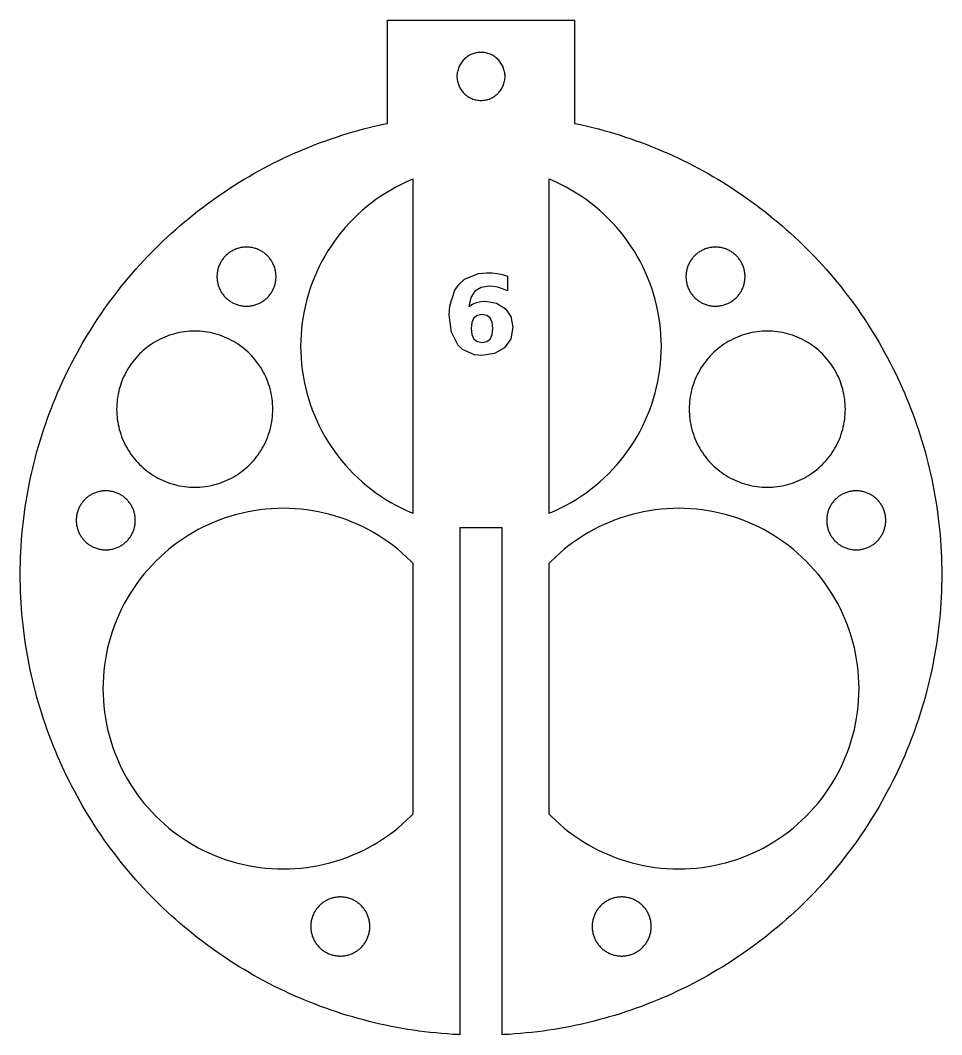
# Model space of a CAD drawing. Header units: millimetres. Extents: x 0 to 439, y -239 to 0.
# Drawn here: x 369 to 438, y -158 to -82 of the extents above; entities that cross this region are included whole.
import ezdxf

# ---------------------------------------------------------------- set-up
doc = ezdxf.new("R2010")
doc.units = ezdxf.units.MM
doc.layers.add('CUT', color=1, linetype='Continuous')
doc.layers.add('ENGRAVE', color=7, linetype='Continuous')

msp = doc.modelspace()

# ---------------------------------------------------------------- linework, layer by layer
at = {"layer": 'CUT'}
for points in [[(437.958, -125.193), (437.935, -125.616), (437.907, -126.038), (437.873, -126.46), (437.834, -126.882), (437.79, -127.303), (437.741, -127.723), (437.686, -128.143), (437.627, -128.562), (437.562, -128.981), (437.492, -129.398), (437.417, -129.815), (437.337, -130.231), (437.252, -130.645), (437.162, -131.059), (437.066, -131.472), (436.966, -131.883), (436.861, -132.293), (436.75, -132.702), (436.635, -133.109), (436.514, -133.515), (436.389, -133.919), (436.259, -134.322), (436.123, -134.723), (435.983, -135.123), (435.838, -135.52), (435.688, -135.916), (435.533, -136.31), (435.374, -136.703), (435.209, -137.093), (435.04, -137.481), (434.866, -137.867), (434.688, -138.251), (434.504, -138.632), (434.316, -139.012), (434.124, -139.389), (433.926, -139.763), (433.724, -140.135), (433.518, -140.505), (433.307, -140.872), (433.092, -141.237), (432.872, -141.598), (432.647, -141.957), (432.419, -142.314), (432.186, -142.667), (431.948, -143.018), (431.707, -143.365), (431.461, -143.71), (431.211, -144.052), (430.956, -144.39), (430.698, -144.725), (430.435, -145.058), (430.169, -145.387), (429.898, -145.712), (429.624, -146.034), (429.345, -146.353), (429.063, -146.669), (428.777, -146.981), (428.487, -147.289), (428.193, -147.594), (427.895, -147.895), (427.594, -148.193), (427.289, -148.487), (426.981, -148.777), (426.669, -149.063), (426.353, -149.345), (426.034, -149.624), (425.712, -149.898), (425.387, -150.169), (425.058, -150.435), (424.725, -150.698), (424.39, -150.956), (424.052, -151.211), (423.71, -151.461), (423.365, -151.707), (423.018, -151.948), (422.667, -152.186), (422.314, -152.419), (421.957, -152.647), (421.598, -152.872), (421.237, -153.092), (420.872, -153.307), (420.505, -153.518), (420.135, -153.724), (419.763, -153.926), (419.389, -154.124), (419.012, -154.316), (418.632, -154.504), (418.251, -154.688), (417.867, -154.866), (417.481, -155.04), (417.093, -155.209), (416.703, -155.374), (416.31, -155.533), (415.916, -155.688), (415.52, -155.838), (415.123, -155.983), (414.723, -156.123), (414.322, -156.259), (413.919, -156.389), (413.515, -156.514), (413.109, -156.635), (412.702, -156.75), (412.293, -156.861), (411.883, -156.966), (411.472, -157.066), (411.059, -157.162), (410.645, -157.252), (410.231, -157.337), (409.815, -157.417), (409.398, -157.492), (408.981, -157.562), (408.562, -157.627), (408.143, -157.686), (407.723, -157.741), (407.303, -157.79), (406.882, -157.834), (406.46, -157.873), (406.038, -157.907), (405.616, -157.935), (405.193, -157.958), (405.087, -157.963), (405.087, -120), (401.913, -120), (401.913, -157.963), (401.807, -157.958), (401.384, -157.935), (400.962, -157.907), (400.54, -157.873), (400.118, -157.834), (399.697, -157.79), (399.277, -157.741), (398.857, -157.686), (398.438, -157.627), (398.019, -157.562), (397.602, -157.492), (397.185, -157.417), (396.769, -157.337), (396.355, -157.252), (395.941, -157.162), (395.528, -157.066), (395.117, -156.966), (394.707, -156.861), (394.298, -156.75), (393.891, -156.635), (393.485, -156.514), (393.081, -156.389), (392.678, -156.259), (392.277, -156.123), (391.877, -155.983), (391.48, -155.838), (391.084, -155.688), (390.69, -155.533), (390.297, -155.374), (389.907, -155.209), (389.519, -155.04), (389.133, -154.866), (388.749, -154.688), (388.368, -154.504), (387.988, -154.316), (387.611, -154.124), (387.237, -153.926), (386.865, -153.724), (386.495, -153.518), (386.128, -153.307), (385.763, -153.092), (385.402, -152.872), (385.043, -152.647), (384.686, -152.419), (384.333, -152.186), (383.982, -151.948), (383.635, -151.707), (383.29, -151.461), (382.948, -151.211), (382.61, -150.956), (382.275, -150.698), (381.942, -150.435), (381.613, -150.169), (381.288, -149.898), (380.966, -149.624), (380.647, -149.345), (380.331, -149.063), (380.019, -148.777), (379.711, -148.487), (379.406, -148.193), (379.105, -147.895), (378.807, -147.594), (378.513, -147.289), (378.223, -146.981), (377.937, -146.669), (377.655, -146.353), (377.376, -146.034), (377.102, -145.712), (376.831, -145.387), (376.565, -145.058), (376.302, -144.725), (376.044, -144.39), (375.789, -144.052), (375.539, -143.71), (375.293, -143.365), (375.052, -143.018), (374.814, -142.667), (374.581, -142.314), (374.353, -141.957), (374.128, -141.598), (373.908, -141.237), (373.693, -140.872), (373.482, -140.505), (373.276, -140.135), (373.074, -139.763), (372.876, -139.389), (372.684, -139.012), (372.496, -138.632), (372.312, -138.251), (372.134, -137.867), (371.96, -137.481), (371.791, -137.093), (371.626, -136.703), (371.467, -136.31), (371.312, -135.916), (371.162, -135.52), (371.017, -135.123), (370.877, -134.723), (370.741, -134.322), (370.611, -133.919), (370.486, -133.515), (370.365, -133.109), (370.25, -132.702), (370.139, -132.293), (370.034, -131.883), (369.934, -131.472), (369.838, -131.059), (369.748, -130.645), (369.663, -130.231), (369.583, -129.815), (369.508, -129.398), (369.438, -128.981), (369.373, -128.562), (369.314, -128.143), (369.259, -127.723), (369.21, -127.303), (369.166, -126.882), (369.127, -126.46), (369.093, -126.038), (369.065, -125.616), (369.042, -125.193), (369.023, -124.77), (369.01, -124.347), (369.003, -123.923), (369, -123.5), (369.003, -123.077), (369.01, -122.653), (369.023, -122.23), (369.042, -121.807), (369.065, -121.384), (369.093, -120.962), (369.127, -120.54), (369.166, -120.118), (369.21, -119.697), (369.259, -119.277), (369.314, -118.857), (369.373, -118.438), (369.438, -118.019), (369.508, -117.602), (369.583, -117.185), (369.663, -116.769), (369.748, -116.355), (369.838, -115.941), (369.934, -115.528), (370.034, -115.117), (370.139, -114.707), (370.25, -114.298), (370.365, -113.891), (370.486, -113.485), (370.611, -113.081), (370.741, -112.678), (370.877, -112.277), (371.017, -111.877), (371.162, -111.48), (371.312, -111.084), (371.467, -110.69), (371.626, -110.297), (371.791, -109.907), (371.96, -109.519), (372.134, -109.133), (372.312, -108.749), (372.496, -108.368), (372.684, -107.988), (372.876, -107.611), (373.074, -107.237), (373.276, -106.865), (373.482, -106.495), (373.693, -106.128), (373.908, -105.763), (374.128, -105.402), (374.353, -105.043), (374.581, -104.686), (374.814, -104.333), (375.052, -103.982), (375.293, -103.635), (375.539, -103.29), (375.789, -102.948), (376.044, -102.61), (376.302, -102.275), (376.565, -101.942), (376.831, -101.613), (377.102, -101.288), (377.376, -100.966), (377.655, -100.647), (377.937, -100.331), (378.223, -100.019), (378.513, -99.711), (378.807, -99.406), (379.105, -99.105), (379.406, -98.807), (379.711, -98.513), (380.019, -98.223), (380.331, -97.937), (380.647, -97.655), (380.966, -97.376), (381.288, -97.102), (381.613, -96.831), (381.942, -96.565), (382.275, -96.302), (382.61, -96.044), (382.948, -95.789), (383.29, -95.539), (383.635, -95.293), (383.982, -95.052), (384.333, -94.814), (384.686, -94.581), (385.043, -94.353), (385.402, -94.128), (385.763, -93.908), (386.128, -93.693), (386.495, -93.482), (386.865, -93.276), (387.237, -93.074), (387.611, -92.876), (387.988, -92.684), (388.368, -92.496), (388.749, -92.312), (389.133, -92.134), (389.519, -91.96), (389.907, -91.791), (390.297, -91.626), (390.69, -91.467), (391.084, -91.312), (391.48, -91.162), (391.877, -91.017), (392.277, -90.877), (392.678, -90.741), (393.081, -90.611), (393.485, -90.486), (393.891, -90.365), (394.298, -90.25), (394.707, -90.139), (395.117, -90.034), (395.528, -89.934), (395.941, -89.838), (396.355, -89.748), (396.5, -89.718), (396.5, -82), (410.5, -82), (410.5, -89.718), (410.645, -89.748), (411.059, -89.838), (411.472, -89.934), (411.883, -90.034), (412.293, -90.139), (412.702, -90.25), (413.109, -90.365), (413.515, -90.486), (413.919, -90.611), (414.322, -90.741), (414.723, -90.877), (415.123, -91.017), (415.52, -91.162), (415.916, -91.312), (416.31, -91.467), (416.703, -91.626), (417.093, -91.791), (417.481, -91.96), (417.867, -92.134), (418.251, -92.312), (418.632, -92.496), (419.012, -92.684), (419.389, -92.876), (419.763, -93.074), (420.135, -93.276), (420.505, -93.482), (420.872, -93.693), (421.237, -93.908), (421.598, -94.128), (421.957, -94.353), (422.314, -94.581), (422.667, -94.814), (423.018, -95.052), (423.365, -95.293), (423.71, -95.539), (424.052, -95.789), (424.39, -96.044), (424.725, -96.302), (425.058, -96.565), (425.387, -96.831), (425.712, -97.102), (426.034, -97.376), (426.353, -97.655), (426.669, -97.937), (426.981, -98.223), (427.289, -98.513), (427.594, -98.807), (427.895, -99.105), (428.193, -99.406), (428.487, -99.711), (428.777, -100.019), (429.063, -100.331), (429.345, -100.647), (429.624, -100.966), (429.898, -101.288), (430.169, -101.613), (430.435, -101.942), (430.698, -102.275), (430.956, -102.61), (431.211, -102.948), (431.461, -103.29), (431.707, -103.635), (431.948, -103.982), (432.186, -104.333), (432.419, -104.686), (432.647, -105.043), (432.872, -105.402), (433.092, -105.763), (433.307, -106.128), (433.518, -106.495), (433.724, -106.865), (433.926, -107.237), (434.124, -107.611), (434.316, -107.988), (434.504, -108.368), (434.688, -108.749), (434.866, -109.133), (435.04, -109.519), (435.209, -109.907), (435.374, -110.297), (435.533, -110.69), (435.688, -111.084), (435.838, -111.48), (435.983, -111.877), (436.123, -112.277), (436.259, -112.678), (436.389, -113.081), (436.514, -113.485), (436.635, -113.891), (436.75, -114.298), (436.861, -114.707), (436.966, -115.117), (437.066, -115.528), (437.162, -115.941), (437.252, -116.355), (437.337, -116.769), (437.417, -117.185), (437.492, -117.602), (437.562, -118.019), (437.627, -118.438), (437.686, -118.857), (437.741, -119.277), (437.79, -119.697), (437.834, -120.118), (437.873, -120.54), (437.907, -120.962), (437.935, -121.384), (437.958, -121.807), (437.977, -122.23), (437.99, -122.653), (437.997, -123.077), (438, -123.5), (437.997, -123.923), (437.99, -124.347), (437.977, -124.77), (437.958, -125.193)], [(405.298, -86.112), (405.291, -86.024), (405.281, -85.936), (405.265, -85.849), (405.246, -85.763), (405.222, -85.677), (405.195, -85.594), (405.163, -85.511), (405.127, -85.43), (405.087, -85.351), (405.044, -85.275), (404.997, -85.2), (404.946, -85.128), (404.891, -85.058), (404.834, -84.991), (404.773, -84.927), (404.709, -84.866), (404.642, -84.809), (404.572, -84.754), (404.5, -84.703), (404.425, -84.656), (404.349, -84.613), (404.27, -84.573), (404.189, -84.537), (404.106, -84.505), (404.023, -84.478), (403.937, -84.454), (403.851, -84.435), (403.764, -84.419), (403.676, -84.409), (403.588, -84.402), (403.5, -84.4), (403.412, -84.402), (403.324, -84.409), (403.236, -84.419), (403.149, -84.435), (403.063, -84.454), (402.977, -84.478), (402.894, -84.505), (402.811, -84.537), (402.73, -84.573), (402.651, -84.613), (402.575, -84.656), (402.5, -84.703), (402.428, -84.754), (402.358, -84.809), (402.291, -84.866), (402.227, -84.927), (402.166, -84.991), (402.109, -85.058), (402.054, -85.128), (402.003, -85.2), (401.956, -85.275), (401.913, -85.351), (401.873, -85.43), (401.837, -85.511), (401.805, -85.594), (401.778, -85.677), (401.754, -85.763), (401.735, -85.849), (401.719, -85.936), (401.709, -86.024), (401.702, -86.112), (401.7, -86.2), (401.702, -86.288), (401.709, -86.376), (401.719, -86.464), (401.735, -86.551), (401.754, -86.637), (401.778, -86.723), (401.805, -86.806), (401.837, -86.889), (401.873, -86.97), (401.913, -87.049), (401.956, -87.125), (402.003, -87.2), (402.054, -87.272), (402.109, -87.342), (402.166, -87.409), (402.227, -87.473), (402.291, -87.534), (402.358, -87.591), (402.428, -87.646), (402.5, -87.697), (402.575, -87.744), (402.651, -87.787), (402.73, -87.827), (402.811, -87.863), (402.894, -87.895), (402.977, -87.922), (403.063, -87.946), (403.149, -87.965), (403.236, -87.981), (403.324, -87.991), (403.412, -87.998), (403.5, -88), (403.588, -87.998), (403.676, -87.991), (403.764, -87.981), (403.851, -87.965), (403.937, -87.946), (404.023, -87.922), (404.106, -87.895), (404.189, -87.863), (404.27, -87.827), (404.349, -87.787), (404.425, -87.744), (404.5, -87.697), (404.572, -87.646), (404.642, -87.591), (404.709, -87.534), (404.773, -87.473), (404.834, -87.409), (404.891, -87.342), (404.946, -87.272), (404.997, -87.2), (405.044, -87.125), (405.087, -87.049), (405.127, -86.97), (405.163, -86.889), (405.195, -86.806), (405.222, -86.723), (405.246, -86.637), (405.265, -86.551), (405.281, -86.464), (405.291, -86.376), (405.298, -86.288), (405.3, -86.2), (405.298, -86.112)], [(397.927, -118.706), (398.332, -118.882), (398.413, -118.913), (398.413, -93.896), (398.332, -93.928), (397.927, -94.104), (397.527, -94.293), (397.134, -94.495), (396.748, -94.709), (396.369, -94.937), (395.997, -95.176), (395.634, -95.428), (395.279, -95.691), (394.933, -95.966), (394.596, -96.251), (394.268, -96.548), (393.951, -96.856), (393.643, -97.173), (393.347, -97.501), (393.061, -97.838), (392.786, -98.184), (392.523, -98.539), (392.271, -98.902), (392.032, -99.273), (391.805, -99.653), (391.59, -100.039), (391.388, -100.432), (391.199, -100.831), (391.023, -101.237), (390.861, -101.648), (390.712, -102.064), (390.577, -102.485), (390.455, -102.91), (390.348, -103.338), (390.255, -103.77), (390.176, -104.205), (390.111, -104.642), (390.06, -105.081), (390.024, -105.522), (390.003, -105.963), (389.995, -106.405), (390.003, -106.847), (390.024, -107.288), (390.06, -107.729), (390.111, -108.168), (390.176, -108.605), (390.255, -109.039), (390.348, -109.471), (390.455, -109.9), (390.577, -110.325), (390.712, -110.746), (390.861, -111.162), (391.023, -111.573), (391.199, -111.978), (391.388, -112.378), (391.59, -112.771), (391.805, -113.157), (392.032, -113.536), (392.271, -113.908), (392.523, -114.271), (392.786, -114.626), (393.061, -114.972), (393.347, -115.309), (393.643, -115.637), (393.951, -115.954), (394.268, -116.261), (394.596, -116.558), (394.933, -116.844), (395.279, -117.119), (395.634, -117.382), (395.997, -117.634), (396.369, -117.873), (396.748, -118.1), (397.134, -118.315), (397.527, -118.517), (397.927, -118.706)], [(416.94, -107.729), (416.976, -107.288), (416.997, -106.847), (417.005, -106.405), (416.997, -105.963), (416.976, -105.522), (416.94, -105.081), (416.889, -104.642), (416.824, -104.205), (416.745, -103.77), (416.652, -103.338), (416.545, -102.91), (416.423, -102.485), (416.288, -102.064), (416.139, -101.648), (415.977, -101.237), (415.801, -100.831), (415.612, -100.432), (415.41, -100.039), (415.195, -99.653), (414.968, -99.273), (414.729, -98.902), (414.477, -98.539), (414.214, -98.184), (413.939, -97.838), (413.653, -97.501), (413.357, -97.173), (413.049, -96.856), (412.732, -96.548), (412.404, -96.251), (412.067, -95.966), (411.721, -95.691), (411.366, -95.428), (411.003, -95.176), (410.631, -94.937), (410.252, -94.709), (409.866, -94.495), (409.473, -94.293), (409.073, -94.104), (408.668, -93.928), (408.587, -93.896), (408.587, -118.913), (408.668, -118.882), (409.073, -118.706), (409.473, -118.517), (409.866, -118.315), (410.252, -118.1), (410.631, -117.873), (411.003, -117.634), (411.366, -117.382), (411.721, -117.119), (412.067, -116.844), (412.404, -116.558), (412.732, -116.261), (413.049, -115.954), (413.357, -115.637), (413.653, -115.309), (413.939, -114.972), (414.214, -114.626), (414.477, -114.271), (414.729, -113.908), (414.968, -113.536), (415.195, -113.157), (415.41, -112.771), (415.612, -112.378), (415.801, -111.978), (415.977, -111.573), (416.139, -111.162), (416.288, -110.746), (416.423, -110.325), (416.545, -109.9), (416.652, -109.471), (416.745, -109.039), (416.824, -108.605), (416.889, -108.168), (416.94, -107.729)], [(388.141, -101.412), (388.147, -101.34), (388.15, -101.268), (388.151, -101.195), (388.15, -101.123), (388.147, -101.051), (388.141, -100.978), (388.133, -100.907), (388.122, -100.835), (388.109, -100.764), (388.094, -100.693), (388.076, -100.623), (388.056, -100.553), (388.034, -100.484), (388.01, -100.416), (387.983, -100.349), (387.954, -100.282), (387.923, -100.217), (387.89, -100.153), (387.855, -100.089), (387.818, -100.027), (387.779, -99.966), (387.737, -99.907), (387.694, -99.849), (387.649, -99.792), (387.603, -99.737), (387.554, -99.683), (387.504, -99.631), (387.452, -99.581), (387.398, -99.532), (387.343, -99.485), (387.286, -99.44), (387.228, -99.397), (387.168, -99.356), (387.108, -99.317), (387.045, -99.28), (386.982, -99.244), (386.918, -99.211), (386.852, -99.18), (386.786, -99.152), (386.719, -99.125), (386.651, -99.101), (386.582, -99.079), (386.512, -99.059), (386.442, -99.041), (386.371, -99.026), (386.3, -99.013), (386.228, -99.002), (386.156, -98.994), (386.084, -98.988), (386.012, -98.984), (385.94, -98.983), (385.867, -98.984), (385.795, -98.988), (385.723, -98.994), (385.651, -99.002), (385.579, -99.013), (385.508, -99.026), (385.437, -99.041), (385.367, -99.059), (385.297, -99.079), (385.229, -99.101), (385.16, -99.125), (385.093, -99.152), (385.027, -99.18), (384.961, -99.211), (384.897, -99.244), (384.834, -99.28), (384.771, -99.317), (384.711, -99.356), (384.651, -99.397), (384.593, -99.44), (384.536, -99.485), (384.481, -99.532), (384.427, -99.581), (384.375, -99.631), (384.325, -99.683), (384.277, -99.737), (384.23, -99.792), (384.185, -99.849), (384.142, -99.907), (384.1, -99.966), (384.061, -100.027), (384.024, -100.089), (383.989, -100.153), (383.956, -100.217), (383.925, -100.282), (383.896, -100.349), (383.869, -100.416), (383.845, -100.484), (383.823, -100.553), (383.803, -100.623), (383.785, -100.693), (383.77, -100.764), (383.757, -100.835), (383.747, -100.907), (383.738, -100.978), (383.732, -101.051), (383.729, -101.123), (383.728, -101.195), (383.729, -101.268), (383.732, -101.34), (383.738, -101.412), (383.747, -101.484), (383.757, -101.556), (383.77, -101.627), (383.785, -101.697), (383.803, -101.768), (383.823, -101.837), (383.845, -101.906), (383.869, -101.974), (383.896, -102.042), (383.925, -102.108), (383.956, -102.174), (383.989, -102.238), (384.024, -102.301), (384.061, -102.363), (384.1, -102.424), (384.142, -102.484), (384.185, -102.542), (384.23, -102.598), (384.277, -102.654), (384.325, -102.707), (384.375, -102.759), (384.427, -102.81), (384.481, -102.858), (384.536, -102.905), (384.593, -102.95), (384.651, -102.993), (384.711, -103.034), (384.771, -103.074), (384.834, -103.111), (384.897, -103.146), (384.961, -103.179), (385.027, -103.21), (385.093, -103.239), (385.16, -103.265), (385.229, -103.29), (385.297, -103.312), (385.367, -103.332), (385.437, -103.349), (385.508, -103.365), (385.579, -103.378), (385.651, -103.388), (385.723, -103.396), (385.795, -103.402), (385.867, -103.406), (385.94, -103.407), (386.012, -103.406), (386.084, -103.402), (386.156, -103.396), (386.228, -103.388), (386.3, -103.378), (386.371, -103.365), (386.442, -103.349), (386.512, -103.332), (386.582, -103.312), (386.651, -103.29), (386.719, -103.265), (386.786, -103.239), (386.852, -103.21), (386.918, -103.179), (386.982, -103.146), (387.045, -103.111), (387.108, -103.074), (387.168, -103.034), (387.228, -102.993), (387.286, -102.95), (387.343, -102.905), (387.398, -102.858), (387.452, -102.81), (387.504, -102.759), (387.554, -102.707), (387.603, -102.654), (387.649, -102.598), (387.694, -102.542), (387.737, -102.484), (387.779, -102.424), (387.818, -102.363), (387.855, -102.301), (387.89, -102.238), (387.923, -102.174), (387.954, -102.108), (387.983, -102.042), (388.01, -101.974), (388.034, -101.906), (388.056, -101.837), (388.076, -101.768), (388.094, -101.697), (388.109, -101.627), (388.122, -101.556), (388.133, -101.484), (388.141, -101.412)], [(423.262, -101.412), (423.268, -101.34), (423.271, -101.268), (423.272, -101.195), (423.271, -101.123), (423.268, -101.051), (423.262, -100.978), (423.253, -100.907), (423.243, -100.835), (423.23, -100.764), (423.215, -100.693), (423.197, -100.623), (423.177, -100.553), (423.155, -100.484), (423.131, -100.416), (423.104, -100.349), (423.075, -100.282), (423.044, -100.217), (423.011, -100.153), (422.976, -100.089), (422.939, -100.027), (422.9, -99.966), (422.858, -99.907), (422.815, -99.849), (422.77, -99.792), (422.723, -99.737), (422.675, -99.683), (422.625, -99.631), (422.573, -99.581), (422.519, -99.532), (422.464, -99.485), (422.407, -99.44), (422.349, -99.397), (422.289, -99.356), (422.229, -99.317), (422.166, -99.28), (422.103, -99.244), (422.039, -99.211), (421.973, -99.18), (421.907, -99.152), (421.84, -99.125), (421.771, -99.101), (421.703, -99.079), (421.633, -99.059), (421.563, -99.041), (421.492, -99.026), (421.421, -99.013), (421.349, -99.002), (421.277, -98.994), (421.205, -98.988), (421.133, -98.984), (421.06, -98.983), (420.988, -98.984), (420.916, -98.988), (420.844, -98.994), (420.772, -99.002), (420.7, -99.013), (420.629, -99.026), (420.558, -99.041), (420.488, -99.059), (420.418, -99.079), (420.349, -99.101), (420.281, -99.125), (420.214, -99.152), (420.148, -99.18), (420.082, -99.211), (420.018, -99.244), (419.955, -99.28), (419.892, -99.317), (419.832, -99.356), (419.772, -99.397), (419.714, -99.44), (419.657, -99.485), (419.602, -99.532), (419.548, -99.581), (419.496, -99.631), (419.446, -99.683), (419.397, -99.737), (419.351, -99.792), (419.306, -99.849), (419.263, -99.907), (419.221, -99.966), (419.182, -100.027), (419.145, -100.089), (419.11, -100.153), (419.077, -100.217), (419.046, -100.282), (419.017, -100.349), (418.99, -100.416), (418.966, -100.484), (418.944, -100.553), (418.924, -100.623), (418.906, -100.693), (418.891, -100.764), (418.878, -100.835), (418.867, -100.907), (418.859, -100.978), (418.853, -101.051), (418.85, -101.123), (418.849, -101.195), (418.85, -101.268), (418.853, -101.34), (418.859, -101.412), (418.867, -101.484), (418.878, -101.556), (418.891, -101.627), (418.906, -101.697), (418.924, -101.768), (418.944, -101.837), (418.966, -101.906), (418.99, -101.974), (419.017, -102.042), (419.046, -102.108), (419.077, -102.174), (419.11, -102.238), (419.145, -102.301), (419.182, -102.363), (419.221, -102.424), (419.263, -102.484), (419.306, -102.542), (419.351, -102.598), (419.397, -102.654), (419.446, -102.707), (419.496, -102.759), (419.548, -102.81), (419.602, -102.858), (419.657, -102.905), (419.714, -102.95), (419.772, -102.993), (419.832, -103.034), (419.892, -103.074), (419.955, -103.111), (420.018, -103.146), (420.082, -103.179), (420.148, -103.21), (420.214, -103.239), (420.281, -103.265), (420.349, -103.29), (420.418, -103.312), (420.488, -103.332), (420.558, -103.349), (420.629, -103.365), (420.7, -103.378), (420.772, -103.388), (420.844, -103.396), (420.916, -103.402), (420.988, -103.406), (421.06, -103.407), (421.133, -103.406), (421.205, -103.402), (421.277, -103.396), (421.349, -103.388), (421.421, -103.378), (421.492, -103.365), (421.563, -103.349), (421.633, -103.332), (421.703, -103.312), (421.771, -103.29), (421.84, -103.265), (421.907, -103.239), (421.973, -103.21), (422.039, -103.179), (422.103, -103.146), (422.166, -103.111), (422.229, -103.074), (422.289, -103.034), (422.349, -102.993), (422.407, -102.95), (422.464, -102.905), (422.519, -102.858), (422.573, -102.81), (422.625, -102.759), (422.675, -102.707), (422.723, -102.654), (422.77, -102.598), (422.815, -102.542), (422.858, -102.484), (422.9, -102.424), (422.939, -102.363), (422.976, -102.301), (423.011, -102.238), (423.044, -102.174), (423.075, -102.108), (423.104, -102.042), (423.131, -101.974), (423.155, -101.906), (423.177, -101.837), (423.197, -101.768), (423.215, -101.697), (423.23, -101.627), (423.243, -101.556), (423.253, -101.484), (423.262, -101.412)], [(387.896, -111.505), (387.905, -111.314), (387.908, -111.123), (387.905, -110.932), (387.896, -110.741), (387.88, -110.55), (387.858, -110.36), (387.83, -110.171), (387.796, -109.983), (387.755, -109.796), (387.709, -109.61), (387.656, -109.426), (387.598, -109.244), (387.533, -109.064), (387.463, -108.886), (387.387, -108.71), (387.305, -108.537), (387.218, -108.367), (387.125, -108.2), (387.027, -108.036), (386.923, -107.875), (386.814, -107.718), (386.7, -107.564), (386.581, -107.414), (386.457, -107.269), (386.329, -107.127), (386.196, -106.989), (386.058, -106.856), (385.917, -106.728), (385.771, -106.604), (385.621, -106.485), (385.467, -106.371), (385.31, -106.262), (385.149, -106.159), (384.985, -106.06), (384.818, -105.967), (384.648, -105.88), (384.475, -105.798), (384.299, -105.722), (384.121, -105.652), (383.941, -105.587), (383.759, -105.529), (383.575, -105.476), (383.39, -105.43), (383.203, -105.39), (383.015, -105.355), (382.825, -105.327), (382.635, -105.305), (382.445, -105.29), (382.254, -105.28), (382.062, -105.277), (381.871, -105.28), (381.68, -105.29), (381.489, -105.305), (381.299, -105.327), (381.11, -105.355), (380.922, -105.39), (380.735, -105.43), (380.549, -105.476), (380.365, -105.529), (380.183, -105.587), (380.003, -105.652), (379.825, -105.722), (379.65, -105.798), (379.477, -105.88), (379.307, -105.967), (379.139, -106.06), (378.975, -106.159), (378.815, -106.262), (378.657, -106.371), (378.504, -106.485), (378.354, -106.604), (378.208, -106.728), (378.066, -106.856), (377.929, -106.989), (377.796, -107.127), (377.667, -107.269), (377.544, -107.414), (377.425, -107.564), (377.311, -107.718), (377.202, -107.875), (377.098, -108.036), (377, -108.2), (376.907, -108.367), (376.819, -108.537), (376.738, -108.71), (376.662, -108.886), (376.591, -109.064), (376.527, -109.244), (376.468, -109.426), (376.416, -109.61), (376.369, -109.796), (376.329, -109.983), (376.295, -110.171), (376.267, -110.36), (376.245, -110.55), (376.229, -110.741), (376.22, -110.932), (376.217, -111.123), (376.22, -111.314), (376.229, -111.505), (376.245, -111.696), (376.267, -111.886), (376.295, -112.075), (376.329, -112.263), (376.369, -112.45), (376.416, -112.636), (376.468, -112.82), (376.527, -113.002), (376.591, -113.182), (376.662, -113.36), (376.738, -113.536), (376.819, -113.708), (376.907, -113.879), (377, -114.046), (377.098, -114.21), (377.202, -114.371), (377.311, -114.528), (377.425, -114.682), (377.544, -114.831), (377.667, -114.977), (377.796, -115.119), (377.929, -115.256), (378.066, -115.39), (378.208, -115.518), (378.354, -115.642), (378.504, -115.761), (378.657, -115.875), (378.815, -115.983), (378.975, -116.087), (379.139, -116.185), (379.307, -116.278), (379.477, -116.366), (379.65, -116.448), (379.825, -116.524), (380.003, -116.594), (380.183, -116.658), (380.365, -116.717), (380.549, -116.769), (380.735, -116.816), (380.922, -116.856), (381.11, -116.891), (381.299, -116.919), (381.489, -116.941), (381.68, -116.956), (381.871, -116.966), (382.062, -116.969), (382.254, -116.966), (382.445, -116.956), (382.635, -116.941), (382.825, -116.919), (383.015, -116.891), (383.203, -116.856), (383.39, -116.816), (383.575, -116.769), (383.759, -116.717), (383.941, -116.658), (384.121, -116.594), (384.299, -116.524), (384.475, -116.448), (384.648, -116.366), (384.818, -116.278), (384.985, -116.185), (385.149, -116.087), (385.31, -115.983), (385.467, -115.875), (385.621, -115.761), (385.771, -115.642), (385.917, -115.518), (386.058, -115.39), (386.196, -115.256), (386.329, -115.119), (386.457, -114.977), (386.581, -114.831), (386.7, -114.682), (386.814, -114.528), (386.923, -114.371), (387.027, -114.21), (387.125, -114.046), (387.218, -113.879), (387.305, -113.708), (387.387, -113.536), (387.463, -113.36), (387.533, -113.182), (387.598, -113.002), (387.656, -112.82), (387.709, -112.636), (387.755, -112.45), (387.796, -112.263), (387.83, -112.075), (387.858, -111.886), (387.88, -111.696), (387.896, -111.505)], [(430.771, -111.505), (430.78, -111.314), (430.783, -111.123), (430.78, -110.932), (430.771, -110.741), (430.755, -110.55), (430.733, -110.36), (430.705, -110.171), (430.671, -109.983), (430.631, -109.796), (430.584, -109.61), (430.532, -109.426), (430.473, -109.244), (430.409, -109.064), (430.338, -108.886), (430.262, -108.71), (430.181, -108.537), (430.093, -108.367), (430, -108.2), (429.902, -108.036), (429.798, -107.875), (429.689, -107.718), (429.575, -107.564), (429.456, -107.414), (429.333, -107.269), (429.204, -107.127), (429.071, -106.989), (428.934, -106.856), (428.792, -106.728), (428.646, -106.604), (428.496, -106.485), (428.343, -106.371), (428.185, -106.262), (428.025, -106.159), (427.861, -106.06), (427.693, -105.967), (427.523, -105.88), (427.35, -105.798), (427.175, -105.722), (426.997, -105.652), (426.817, -105.587), (426.635, -105.529), (426.451, -105.476), (426.265, -105.43), (426.078, -105.39), (425.89, -105.355), (425.701, -105.327), (425.511, -105.305), (425.32, -105.29), (425.129, -105.28), (424.938, -105.277), (424.746, -105.28), (424.555, -105.29), (424.365, -105.305), (424.175, -105.327), (423.985, -105.355), (423.797, -105.39), (423.61, -105.43), (423.425, -105.476), (423.241, -105.529), (423.059, -105.587), (422.879, -105.652), (422.701, -105.722), (422.525, -105.798), (422.352, -105.88), (422.182, -105.967), (422.015, -106.06), (421.851, -106.159), (421.69, -106.262), (421.533, -106.371), (421.379, -106.485), (421.229, -106.604), (421.083, -106.728), (420.942, -106.856), (420.804, -106.989), (420.671, -107.127), (420.543, -107.269), (420.419, -107.414), (420.3, -107.564), (420.186, -107.718), (420.077, -107.875), (419.973, -108.036), (419.875, -108.2), (419.782, -108.367), (419.695, -108.537), (419.613, -108.71), (419.537, -108.886), (419.467, -109.064), (419.402, -109.244), (419.344, -109.426), (419.291, -109.61), (419.245, -109.796), (419.204, -109.983), (419.17, -110.171), (419.142, -110.36), (419.12, -110.55), (419.104, -110.741), (419.095, -110.932), (419.092, -111.123), (419.095, -111.314), (419.104, -111.505), (419.12, -111.696), (419.142, -111.886), (419.17, -112.075), (419.204, -112.263), (419.245, -112.45), (419.291, -112.636), (419.344, -112.82), (419.402, -113.002), (419.467, -113.182), (419.537, -113.36), (419.613, -113.536), (419.695, -113.708), (419.782, -113.879), (419.875, -114.046), (419.973, -114.21), (420.077, -114.371), (420.186, -114.528), (420.3, -114.682), (420.419, -114.831), (420.543, -114.977), (420.671, -115.119), (420.804, -115.256), (420.942, -115.39), (421.083, -115.518), (421.229, -115.642), (421.379, -115.761), (421.533, -115.875), (421.69, -115.983), (421.851, -116.087), (422.015, -116.185), (422.182, -116.278), (422.352, -116.366), (422.525, -116.448), (422.701, -116.524), (422.879, -116.594), (423.059, -116.658), (423.241, -116.717), (423.425, -116.769), (423.61, -116.816), (423.797, -116.856), (423.985, -116.891), (424.175, -116.919), (424.365, -116.941), (424.555, -116.956), (424.746, -116.966), (424.938, -116.969), (425.129, -116.966), (425.32, -116.956), (425.511, -116.941), (425.701, -116.919), (425.89, -116.891), (426.078, -116.856), (426.265, -116.816), (426.451, -116.769), (426.635, -116.717), (426.817, -116.658), (426.997, -116.594), (427.175, -116.524), (427.35, -116.448), (427.523, -116.366), (427.693, -116.278), (427.861, -116.185), (428.025, -116.087), (428.185, -115.983), (428.343, -115.875), (428.496, -115.761), (428.646, -115.642), (428.792, -115.518), (428.934, -115.39), (429.071, -115.256), (429.204, -115.119), (429.333, -114.977), (429.456, -114.831), (429.575, -114.682), (429.689, -114.528), (429.798, -114.371), (429.902, -114.21), (430, -114.046), (430.093, -113.879), (430.181, -113.708), (430.262, -113.536), (430.338, -113.36), (430.409, -113.182), (430.473, -113.002), (430.532, -112.82), (430.584, -112.636), (430.631, -112.45), (430.671, -112.263), (430.705, -112.075), (430.733, -111.886), (430.755, -111.696), (430.771, -111.505)], [(377.605, -119.661), (377.61, -119.589), (377.614, -119.517), (377.615, -119.445), (377.614, -119.372), (377.61, -119.3), (377.605, -119.228), (377.596, -119.156), (377.586, -119.084), (377.573, -119.013), (377.557, -118.942), (377.54, -118.872), (377.52, -118.802), (377.498, -118.734), (377.473, -118.665), (377.447, -118.598), (377.418, -118.532), (377.387, -118.466), (377.354, -118.402), (377.319, -118.339), (377.282, -118.277), (377.242, -118.216), (377.201, -118.156), (377.158, -118.098), (377.113, -118.041), (377.066, -117.986), (377.018, -117.933), (376.967, -117.881), (376.915, -117.83), (376.862, -117.782), (376.806, -117.735), (376.75, -117.69), (376.692, -117.647), (376.632, -117.605), (376.571, -117.566), (376.509, -117.529), (376.446, -117.494), (376.382, -117.461), (376.316, -117.43), (376.25, -117.401), (376.182, -117.374), (376.114, -117.35), (376.045, -117.328), (375.976, -117.308), (375.906, -117.29), (375.835, -117.275), (375.764, -117.262), (375.692, -117.252), (375.62, -117.243), (375.548, -117.237), (375.476, -117.234), (375.403, -117.233), (375.331, -117.234), (375.259, -117.237), (375.186, -117.243), (375.115, -117.252), (375.043, -117.262), (374.972, -117.275), (374.901, -117.29), (374.831, -117.308), (374.761, -117.328), (374.692, -117.35), (374.624, -117.374), (374.557, -117.401), (374.49, -117.43), (374.425, -117.461), (374.361, -117.494), (374.297, -117.529), (374.235, -117.566), (374.174, -117.605), (374.115, -117.647), (374.057, -117.69), (374, -117.735), (373.945, -117.782), (373.891, -117.83), (373.839, -117.881), (373.789, -117.933), (373.74, -117.986), (373.693, -118.041), (373.648, -118.098), (373.605, -118.156), (373.564, -118.216), (373.525, -118.277), (373.488, -118.339), (373.453, -118.402), (373.419, -118.466), (373.389, -118.532), (373.36, -118.598), (373.333, -118.665), (373.309, -118.734), (373.287, -118.802), (373.267, -118.872), (373.249, -118.942), (373.234, -119.013), (373.221, -119.084), (373.21, -119.156), (373.202, -119.228), (373.196, -119.3), (373.193, -119.372), (373.191, -119.445), (373.193, -119.517), (373.196, -119.589), (373.202, -119.661), (373.21, -119.733), (373.221, -119.805), (373.234, -119.876), (373.249, -119.947), (373.267, -120.017), (373.287, -120.087), (373.309, -120.156), (373.333, -120.224), (373.36, -120.291), (373.389, -120.357), (373.419, -120.423), (373.453, -120.487), (373.488, -120.551), (373.525, -120.613), (373.564, -120.673), (373.605, -120.733), (373.648, -120.791), (373.693, -120.848), (373.74, -120.903), (373.789, -120.957), (373.839, -121.009), (373.891, -121.059), (373.945, -121.108), (374, -121.154), (374.057, -121.199), (374.115, -121.243), (374.174, -121.284), (374.235, -121.323), (374.297, -121.36), (374.361, -121.395), (374.425, -121.428), (374.49, -121.459), (374.557, -121.488), (374.624, -121.515), (374.692, -121.539), (374.761, -121.561), (374.831, -121.581), (374.901, -121.599), (374.972, -121.614), (375.043, -121.627), (375.115, -121.638), (375.186, -121.646), (375.259, -121.652), (375.331, -121.655), (375.403, -121.657), (375.476, -121.655), (375.548, -121.652), (375.62, -121.646), (375.692, -121.638), (375.764, -121.627), (375.835, -121.614), (375.906, -121.599), (375.976, -121.581), (376.045, -121.561), (376.114, -121.539), (376.182, -121.515), (376.25, -121.488), (376.316, -121.459), (376.382, -121.428), (376.446, -121.395), (376.509, -121.36), (376.571, -121.323), (376.632, -121.284), (376.692, -121.243), (376.75, -121.199), (376.806, -121.154), (376.862, -121.108), (376.915, -121.059), (376.967, -121.009), (377.018, -120.957), (377.066, -120.903), (377.113, -120.848), (377.158, -120.791), (377.201, -120.733), (377.242, -120.673), (377.282, -120.613), (377.319, -120.551), (377.354, -120.487), (377.387, -120.423), (377.418, -120.357), (377.447, -120.291), (377.473, -120.224), (377.498, -120.156), (377.52, -120.087), (377.54, -120.017), (377.557, -119.947), (377.573, -119.876), (377.586, -119.805), (377.596, -119.733), (377.605, -119.661)], [(433.798, -119.661), (433.804, -119.589), (433.807, -119.517), (433.809, -119.445), (433.807, -119.372), (433.804, -119.3), (433.798, -119.228), (433.79, -119.156), (433.779, -119.084), (433.766, -119.013), (433.751, -118.942), (433.733, -118.872), (433.713, -118.802), (433.691, -118.734), (433.667, -118.665), (433.64, -118.598), (433.611, -118.532), (433.581, -118.466), (433.547, -118.402), (433.512, -118.339), (433.475, -118.277), (433.436, -118.216), (433.395, -118.156), (433.352, -118.098), (433.307, -118.041), (433.26, -117.986), (433.211, -117.933), (433.161, -117.881), (433.109, -117.83), (433.055, -117.782), (433, -117.735), (432.943, -117.69), (432.885, -117.647), (432.826, -117.605), (432.765, -117.566), (432.703, -117.529), (432.639, -117.494), (432.575, -117.461), (432.51, -117.43), (432.443, -117.401), (432.376, -117.374), (432.308, -117.35), (432.239, -117.328), (432.169, -117.308), (432.099, -117.29), (432.028, -117.275), (431.957, -117.262), (431.885, -117.252), (431.814, -117.243), (431.741, -117.237), (431.669, -117.234), (431.597, -117.233), (431.524, -117.234), (431.452, -117.237), (431.38, -117.243), (431.308, -117.252), (431.236, -117.262), (431.165, -117.275), (431.094, -117.29), (431.024, -117.308), (430.955, -117.328), (430.886, -117.35), (430.818, -117.374), (430.75, -117.401), (430.684, -117.43), (430.618, -117.461), (430.554, -117.494), (430.491, -117.529), (430.429, -117.566), (430.368, -117.605), (430.308, -117.647), (430.25, -117.69), (430.194, -117.735), (430.138, -117.782), (430.085, -117.83), (430.033, -117.881), (429.982, -117.933), (429.934, -117.986), (429.887, -118.041), (429.842, -118.098), (429.799, -118.156), (429.758, -118.216), (429.718, -118.277), (429.681, -118.339), (429.646, -118.402), (429.613, -118.466), (429.582, -118.532), (429.553, -118.598), (429.527, -118.665), (429.502, -118.734), (429.48, -118.802), (429.46, -118.872), (429.443, -118.942), (429.427, -119.013), (429.414, -119.084), (429.404, -119.156), (429.395, -119.228), (429.39, -119.3), (429.386, -119.372), (429.385, -119.445), (429.386, -119.517), (429.39, -119.589), (429.395, -119.661), (429.404, -119.733), (429.414, -119.805), (429.427, -119.876), (429.443, -119.947), (429.46, -120.017), (429.48, -120.087), (429.502, -120.156), (429.527, -120.224), (429.553, -120.291), (429.582, -120.357), (429.613, -120.423), (429.646, -120.487), (429.681, -120.551), (429.718, -120.613), (429.758, -120.673), (429.799, -120.733), (429.842, -120.791), (429.887, -120.848), (429.934, -120.903), (429.982, -120.957), (430.033, -121.009), (430.085, -121.059), (430.138, -121.108), (430.194, -121.154), (430.25, -121.199), (430.308, -121.243), (430.368, -121.284), (430.429, -121.323), (430.491, -121.36), (430.554, -121.395), (430.618, -121.428), (430.684, -121.459), (430.75, -121.488), (430.818, -121.515), (430.886, -121.539), (430.955, -121.561), (431.024, -121.581), (431.094, -121.599), (431.165, -121.614), (431.236, -121.627), (431.308, -121.638), (431.38, -121.646), (431.452, -121.652), (431.524, -121.655), (431.597, -121.657), (431.669, -121.655), (431.741, -121.652), (431.814, -121.646), (431.885, -121.638), (431.957, -121.627), (432.028, -121.614), (432.099, -121.599), (432.169, -121.581), (432.239, -121.561), (432.308, -121.539), (432.376, -121.515), (432.443, -121.488), (432.51, -121.459), (432.575, -121.428), (432.639, -121.395), (432.703, -121.36), (432.765, -121.323), (432.826, -121.284), (432.885, -121.243), (432.943, -121.199), (433, -121.154), (433.055, -121.108), (433.109, -121.059), (433.161, -121.009), (433.211, -120.957), (433.26, -120.903), (433.307, -120.848), (433.352, -120.791), (433.395, -120.733), (433.436, -120.673), (433.475, -120.613), (433.512, -120.551), (433.547, -120.487), (433.581, -120.423), (433.611, -120.357), (433.64, -120.291), (433.667, -120.224), (433.691, -120.156), (433.713, -120.087), (433.733, -120.017), (433.751, -119.947), (433.766, -119.876), (433.779, -119.805), (433.79, -119.733), (433.798, -119.661)], [(397.927, -141.904), (398.244, -141.597), (398.413, -141.423), (398.413, -122.672), (398.244, -122.498), (397.927, -122.191), (397.599, -121.894), (397.262, -121.608), (396.916, -121.334), (396.561, -121.07), (396.198, -120.819), (395.827, -120.579), (395.447, -120.352), (395.061, -120.138), (394.668, -119.936), (394.269, -119.747), (393.863, -119.571), (393.452, -119.408), (393.036, -119.26), (392.615, -119.124), (392.19, -119.003), (391.762, -118.896), (391.33, -118.802), (390.895, -118.723), (390.458, -118.658), (390.019, -118.608), (389.578, -118.572), (389.137, -118.55), (388.695, -118.543), (388.253, -118.55), (387.812, -118.572), (387.371, -118.608), (386.932, -118.658), (386.495, -118.723), (386.061, -118.802), (385.629, -118.896), (385.2, -119.003), (384.775, -119.124), (384.354, -119.26), (383.938, -119.408), (383.527, -119.571), (383.122, -119.747), (382.722, -119.936), (382.329, -120.138), (381.943, -120.352), (381.564, -120.579), (381.192, -120.819), (380.829, -121.07), (380.474, -121.334), (380.128, -121.608), (379.791, -121.894), (379.463, -122.191), (379.146, -122.498), (378.839, -122.816), (378.542, -123.143), (378.256, -123.48), (377.981, -123.826), (377.718, -124.181), (377.466, -124.545), (377.227, -124.916), (377, -125.295), (376.785, -125.682), (376.583, -126.075), (376.394, -126.474), (376.218, -126.88), (376.056, -127.291), (375.907, -127.707), (375.772, -128.127), (375.651, -128.552), (375.543, -128.981), (375.45, -129.413), (375.371, -129.848), (375.306, -130.285), (375.256, -130.724), (375.219, -131.164), (375.198, -131.606), (375.19, -132.048), (375.198, -132.489), (375.219, -132.931), (375.256, -133.371), (375.306, -133.81), (375.371, -134.247), (375.45, -134.682), (375.543, -135.114), (375.651, -135.543), (375.772, -135.968), (375.907, -136.389), (376.056, -136.805), (376.218, -137.216), (376.394, -137.621), (376.583, -138.021), (376.785, -138.414), (377, -138.8), (377.227, -139.179), (377.466, -139.55), (377.718, -139.914), (377.981, -140.269), (378.256, -140.615), (378.542, -140.952), (378.839, -141.279), (379.146, -141.597), (379.463, -141.904), (379.791, -142.201), (380.128, -142.487), (380.474, -142.762), (380.829, -143.025), (381.192, -143.276), (381.564, -143.516), (381.943, -143.743), (382.329, -143.958), (382.722, -144.16), (383.122, -144.348), (383.527, -144.524), (383.938, -144.687), (384.354, -144.836), (384.775, -144.971), (385.2, -145.092), (385.629, -145.199), (386.061, -145.293), (386.495, -145.372), (386.932, -145.437), (387.371, -145.487), (387.812, -145.523), (388.253, -145.545), (388.695, -145.552), (389.137, -145.545), (389.578, -145.523), (390.019, -145.487), (390.458, -145.437), (390.895, -145.372), (391.33, -145.293), (391.762, -145.199), (392.19, -145.092), (392.615, -144.971), (393.036, -144.836), (393.452, -144.687), (393.863, -144.524), (394.269, -144.348), (394.668, -144.16), (395.061, -143.958), (395.447, -143.743), (395.827, -143.516), (396.198, -143.276), (396.561, -143.025), (396.916, -142.762), (397.262, -142.487), (397.599, -142.201), (397.927, -141.904)], [(431.744, -133.371), (431.781, -132.931), (431.802, -132.489), (431.81, -132.048), (431.802, -131.606), (431.781, -131.164), (431.744, -130.724), (431.694, -130.285), (431.629, -129.848), (431.55, -129.413), (431.457, -128.981), (431.349, -128.552), (431.228, -128.127), (431.093, -127.707), (430.944, -127.291), (430.782, -126.88), (430.606, -126.474), (430.417, -126.075), (430.215, -125.682), (430, -125.295), (429.773, -124.916), (429.534, -124.545), (429.282, -124.181), (429.019, -123.826), (428.744, -123.48), (428.458, -123.143), (428.161, -122.816), (427.854, -122.498), (427.537, -122.191), (427.209, -121.894), (426.872, -121.608), (426.526, -121.334), (426.171, -121.07), (425.808, -120.819), (425.436, -120.579), (425.057, -120.352), (424.671, -120.138), (424.278, -119.936), (423.878, -119.747), (423.473, -119.571), (423.062, -119.408), (422.646, -119.26), (422.225, -119.124), (421.8, -119.003), (421.371, -118.896), (420.939, -118.802), (420.505, -118.723), (420.068, -118.658), (419.629, -118.608), (419.188, -118.572), (418.747, -118.55), (418.305, -118.543), (417.863, -118.55), (417.422, -118.572), (416.981, -118.608), (416.542, -118.658), (416.105, -118.723), (415.67, -118.802), (415.238, -118.896), (414.81, -119.003), (414.385, -119.124), (413.964, -119.26), (413.548, -119.408), (413.137, -119.571), (412.731, -119.747), (412.332, -119.936), (411.939, -120.138), (411.553, -120.352), (411.173, -120.579), (410.802, -120.819), (410.439, -121.07), (410.084, -121.334), (409.738, -121.608), (409.401, -121.894), (409.073, -122.191), (408.756, -122.498), (408.587, -122.672), (408.587, -141.423), (408.756, -141.597), (409.073, -141.904), (409.401, -142.201), (409.738, -142.487), (410.084, -142.762), (410.439, -143.025), (410.802, -143.276), (411.173, -143.516), (411.553, -143.743), (411.939, -143.958), (412.332, -144.16), (412.731, -144.348), (413.137, -144.524), (413.548, -144.687), (413.964, -144.836), (414.385, -144.971), (414.81, -145.092), (415.238, -145.199), (415.67, -145.293), (416.105, -145.372), (416.542, -145.437), (416.981, -145.487), (417.422, -145.523), (417.863, -145.545), (418.305, -145.552), (418.747, -145.545), (419.188, -145.523), (419.629, -145.487), (420.068, -145.437), (420.505, -145.372), (420.939, -145.293), (421.371, -145.199), (421.8, -145.092), (422.225, -144.971), (422.646, -144.836), (423.062, -144.687), (423.473, -144.524), (423.878, -144.348), (424.278, -144.16), (424.671, -143.958), (425.057, -143.743), (425.436, -143.516), (425.808, -143.276), (426.171, -143.025), (426.526, -142.762), (426.872, -142.487), (427.209, -142.201), (427.537, -141.904), (427.854, -141.597), (428.161, -141.279), (428.458, -140.952), (428.744, -140.615), (429.019, -140.269), (429.282, -139.914), (429.534, -139.55), (429.773, -139.179), (430, -138.8), (430.215, -138.414), (430.417, -138.021), (430.606, -137.621), (430.782, -137.216), (430.944, -136.805), (431.093, -136.389), (431.228, -135.968), (431.349, -135.543), (431.457, -135.114), (431.55, -134.682), (431.629, -134.247), (431.694, -133.81), (431.744, -133.371)], [(395.171, -150.005), (395.174, -149.933), (395.176, -149.86), (395.174, -149.788), (395.171, -149.716), (395.165, -149.643), (395.157, -149.571), (395.146, -149.5), (395.133, -149.429), (395.118, -149.358), (395.1, -149.288), (395.08, -149.218), (395.058, -149.149), (395.034, -149.081), (395.007, -149.014), (394.978, -148.947), (394.948, -148.882), (394.914, -148.818), (394.879, -148.754), (394.842, -148.692), (394.803, -148.631), (394.762, -148.572), (394.719, -148.514), (394.674, -148.457), (394.627, -148.402), (394.578, -148.348), (394.528, -148.296), (394.476, -148.246), (394.422, -148.197), (394.367, -148.15), (394.31, -148.105), (394.252, -148.062), (394.193, -148.021), (394.132, -147.982), (394.07, -147.945), (394.006, -147.909), (393.942, -147.876), (393.877, -147.845), (393.81, -147.817), (393.743, -147.79), (393.675, -147.766), (393.606, -147.744), (393.536, -147.724), (393.466, -147.706), (393.395, -147.691), (393.324, -147.678), (393.252, -147.667), (393.181, -147.659), (393.108, -147.653), (393.036, -147.649), (392.964, -147.648), (392.891, -147.649), (392.819, -147.653), (392.747, -147.659), (392.675, -147.667), (392.603, -147.678), (392.532, -147.691), (392.461, -147.706), (392.391, -147.724), (392.322, -147.744), (392.253, -147.766), (392.185, -147.79), (392.117, -147.817), (392.051, -147.845), (391.985, -147.876), (391.921, -147.909), (391.858, -147.945), (391.796, -147.982), (391.735, -148.021), (391.675, -148.062), (391.617, -148.105), (391.56, -148.15), (391.505, -148.197), (391.452, -148.246), (391.4, -148.296), (391.349, -148.348), (391.301, -148.402), (391.254, -148.457), (391.209, -148.514), (391.166, -148.572), (391.125, -148.631), (391.085, -148.692), (391.048, -148.754), (391.013, -148.818), (390.98, -148.882), (390.949, -148.947), (390.92, -149.014), (390.894, -149.081), (390.869, -149.149), (390.847, -149.218), (390.827, -149.288), (390.81, -149.358), (390.794, -149.429), (390.781, -149.5), (390.771, -149.571), (390.762, -149.643), (390.757, -149.716), (390.753, -149.788), (390.752, -149.86), (390.753, -149.933), (390.757, -150.005), (390.762, -150.077), (390.771, -150.149), (390.781, -150.221), (390.794, -150.292), (390.81, -150.362), (390.827, -150.433), (390.847, -150.502), (390.869, -150.571), (390.894, -150.639), (390.92, -150.707), (390.949, -150.773), (390.98, -150.839), (391.013, -150.903), (391.048, -150.966), (391.085, -151.028), (391.125, -151.089), (391.166, -151.149), (391.209, -151.207), (391.254, -151.263), (391.301, -151.319), (391.349, -151.372), (391.4, -151.424), (391.452, -151.475), (391.505, -151.523), (391.56, -151.57), (391.617, -151.615), (391.675, -151.658), (391.735, -151.699), (391.796, -151.739), (391.858, -151.776), (391.921, -151.811), (391.985, -151.844), (392.051, -151.875), (392.117, -151.904), (392.185, -151.93), (392.253, -151.955), (392.322, -151.977), (392.391, -151.997), (392.461, -152.014), (392.532, -152.03), (392.603, -152.043), (392.675, -152.053), (392.747, -152.061), (392.819, -152.067), (392.891, -152.071), (392.964, -152.072), (393.036, -152.071), (393.108, -152.067), (393.181, -152.061), (393.252, -152.053), (393.324, -152.043), (393.395, -152.03), (393.466, -152.014), (393.536, -151.997), (393.606, -151.977), (393.675, -151.955), (393.743, -151.93), (393.81, -151.904), (393.877, -151.875), (393.942, -151.844), (394.006, -151.811), (394.07, -151.776), (394.132, -151.739), (394.193, -151.699), (394.252, -151.658), (394.31, -151.615), (394.367, -151.57), (394.422, -151.523), (394.476, -151.475), (394.528, -151.424), (394.578, -151.372), (394.627, -151.319), (394.674, -151.263), (394.719, -151.207), (394.762, -151.149), (394.803, -151.089), (394.842, -151.028), (394.879, -150.966), (394.914, -150.903), (394.948, -150.839), (394.978, -150.773), (395.007, -150.707), (395.034, -150.639), (395.058, -150.571), (395.08, -150.502), (395.1, -150.433), (395.118, -150.362), (395.133, -150.292), (395.146, -150.221), (395.157, -150.149), (395.165, -150.077), (395.171, -150.005)], [(416.243, -150.005), (416.247, -149.933), (416.248, -149.86), (416.247, -149.788), (416.243, -149.716), (416.238, -149.643), (416.229, -149.571), (416.219, -149.5), (416.206, -149.429), (416.19, -149.358), (416.173, -149.288), (416.153, -149.218), (416.131, -149.149), (416.106, -149.081), (416.08, -149.014), (416.051, -148.947), (416.02, -148.882), (415.987, -148.818), (415.952, -148.754), (415.915, -148.692), (415.875, -148.631), (415.834, -148.572), (415.791, -148.514), (415.746, -148.457), (415.699, -148.402), (415.651, -148.348), (415.6, -148.296), (415.548, -148.246), (415.495, -148.197), (415.44, -148.15), (415.383, -148.105), (415.325, -148.062), (415.265, -148.021), (415.204, -147.982), (415.142, -147.945), (415.079, -147.909), (415.015, -147.876), (414.949, -147.845), (414.883, -147.817), (414.815, -147.79), (414.747, -147.766), (414.678, -147.744), (414.609, -147.724), (414.539, -147.706), (414.468, -147.691), (414.397, -147.678), (414.325, -147.667), (414.253, -147.659), (414.181, -147.653), (414.109, -147.649), (414.036, -147.648), (413.964, -147.649), (413.892, -147.653), (413.819, -147.659), (413.748, -147.667), (413.676, -147.678), (413.605, -147.691), (413.534, -147.706), (413.464, -147.724), (413.394, -147.744), (413.325, -147.766), (413.257, -147.79), (413.19, -147.817), (413.123, -147.845), (413.058, -147.876), (412.994, -147.909), (412.93, -147.945), (412.868, -147.982), (412.807, -148.021), (412.748, -148.062), (412.69, -148.105), (412.633, -148.15), (412.578, -148.197), (412.524, -148.246), (412.472, -148.296), (412.422, -148.348), (412.373, -148.402), (412.326, -148.457), (412.281, -148.514), (412.238, -148.572), (412.197, -148.631), (412.158, -148.692), (412.121, -148.754), (412.086, -148.818), (412.052, -148.882), (412.022, -148.947), (411.993, -149.014), (411.966, -149.081), (411.942, -149.149), (411.92, -149.218), (411.9, -149.288), (411.882, -149.358), (411.867, -149.429), (411.854, -149.5), (411.843, -149.571), (411.835, -149.643), (411.829, -149.716), (411.826, -149.788), (411.824, -149.86), (411.826, -149.933), (411.829, -150.005), (411.835, -150.077), (411.843, -150.149), (411.854, -150.221), (411.867, -150.292), (411.882, -150.362), (411.9, -150.433), (411.92, -150.502), (411.942, -150.571), (411.966, -150.639), (411.993, -150.707), (412.022, -150.773), (412.052, -150.839), (412.086, -150.903), (412.121, -150.966), (412.158, -151.028), (412.197, -151.089), (412.238, -151.149), (412.281, -151.207), (412.326, -151.263), (412.373, -151.319), (412.422, -151.372), (412.472, -151.424), (412.524, -151.475), (412.578, -151.523), (412.633, -151.57), (412.69, -151.615), (412.748, -151.658), (412.807, -151.699), (412.868, -151.739), (412.93, -151.776), (412.994, -151.811), (413.058, -151.844), (413.123, -151.875), (413.19, -151.904), (413.257, -151.93), (413.325, -151.955), (413.394, -151.977), (413.464, -151.997), (413.534, -152.014), (413.605, -152.03), (413.676, -152.043), (413.748, -152.053), (413.819, -152.061), (413.892, -152.067), (413.964, -152.071), (414.036, -152.072), (414.109, -152.071), (414.181, -152.067), (414.253, -152.061), (414.325, -152.053), (414.397, -152.043), (414.468, -152.03), (414.539, -152.014), (414.609, -151.997), (414.678, -151.977), (414.747, -151.955), (414.815, -151.93), (414.883, -151.904), (414.949, -151.875), (415.015, -151.844), (415.079, -151.811), (415.142, -151.776), (415.204, -151.739), (415.265, -151.699), (415.325, -151.658), (415.383, -151.615), (415.44, -151.57), (415.495, -151.523), (415.548, -151.475), (415.6, -151.424), (415.651, -151.372), (415.699, -151.319), (415.746, -151.263), (415.791, -151.207), (415.834, -151.149), (415.875, -151.089), (415.915, -151.028), (415.952, -150.966), (415.987, -150.903), (416.02, -150.839), (416.051, -150.773), (416.08, -150.707), (416.106, -150.639), (416.131, -150.571), (416.153, -150.502), (416.173, -150.433), (416.19, -150.362), (416.206, -150.292), (416.219, -150.221), (416.229, -150.149), (416.238, -150.077), (416.243, -150.005)]]:
    msp.add_lwpolyline(points, close=True, dxfattribs=at)
at = {"layer": 'ENGRAVE'}
for points in [[(405.118, -102.106), (404.769, -101.996), (404.437, -101.932), (404.113, -101.91), (403.5, -102.006), (403.04, -102.294), (402.735, -102.769), (402.591, -103.429), (402.866, -103.257), (403.163, -103.135), (403.486, -103.061), (403.837, -103.036), (404.666, -103.171), (405.317, -103.574), (405.739, -104.193), (405.88, -104.979), (405.723, -105.845), (405.25, -106.52), (404.515, -106.955), (403.564, -107.1), (403.014, -107.051), (402.111, -106.657), (401.759, -106.313), (401.28, -105.36), (401.12, -104.078), (401.167, -103.376), (401.541, -102.211), (401.868, -101.748), (402.276, -101.377), (403.301, -100.953), (403.917, -100.9), (404.324, -100.916), (404.718, -100.964), (405.105, -101.044), (405.488, -101.156), (405.488, -102.263), (405.118, -102.106)], [(403.226, -104.096), (402.973, -104.293), (402.821, -104.621), (402.77, -105.08), (402.821, -105.539), (402.973, -105.868), (403.226, -106.064), (403.581, -106.129), (403.937, -106.064), (404.191, -105.868), (404.343, -105.539), (404.394, -105.08), (404.343, -104.621), (404.191, -104.293), (403.937, -104.096), (403.581, -104.03), (403.226, -104.096)]]:
    msp.add_lwpolyline(points, close=True, dxfattribs=at)

doc.saveas('drawing.dxf')
